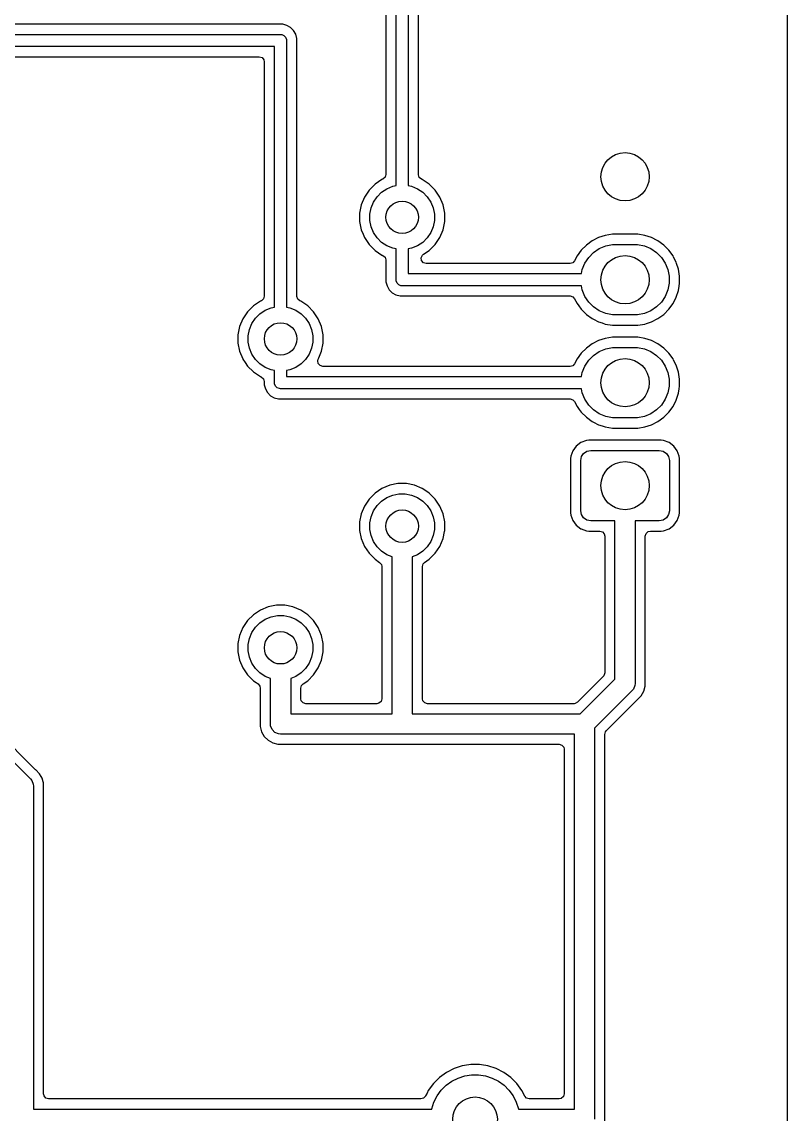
# Model space of a CAD drawing. Header units: millimetres. Extents: x 100.5 to 189.5, y -171.5 to -100.5.
# Drawn here: x 170.62 to 189.5, y -143.12 to -116.18 of the extents above; entities that cross this region are included whole.
import ezdxf

# ---------------------------------------------------------------- set-up
doc = ezdxf.new("R2010")
doc.units = ezdxf.units.MM
doc.layers.add('F.Cu', color=52, linetype='CONTINUOUS', true_color=0xb8bb26)

msp = doc.modelspace()

# ---------------------------------------------------------------- linework, layer by layer
at = {"layer": 'F.Cu', "linetype": 'CONTINUOUS'}
for p, q in [((189.5, -101.241554), (189.5, -170.758445)), ((179.85, -120.218091), (179.85, -114.25)), ((180.15, -114.1), (180.15, -120.218091)), ((180.4005, -119.945985), (180.4005, -114.047275)), ((179.5995, -114.6245), (179.5995, -119.945985)), ((177.052726, -116.2395), (153.867019, -116.2395)), ((177.052727, -116.2395), (177.052726, -116.2395)), ((177.154587, -116.266793), (177.052727, -116.2395)), ((177.245913, -116.31952), (177.154587, -116.266793)), ((177.32048, -116.394087), (177.245913, -116.31952)), ((177.373207, -116.485413), (177.32048, -116.394087)), ((153.5, -116.49), (177, -116.49)), ((177, -116.49), (177.029264, -116.492882)), ((177.029264, -116.492882), (177.083336, -116.51528)), ((177.083336, -116.51528), (177.12472, -116.556664)), ((177.12472, -116.556664), (177.147118, -116.610736)), ((177.147118, -116.610736), (177.15, -116.64)), ((177.15, -116.64), (177.15, -123.218091)), ((177.4005, -116.587273), (177.373207, -116.485413)), ((177.4005, -116.587275), (177.4005, -116.587273)), ((177.4005, -122.945985), (177.4005, -116.587275)), ((176.85, -116.79), (153.5, -116.79)), ((176.85, -123.218091), (176.85, -116.79)), ((153.867019, -117.0405), (176.4755, -117.0405)), ((176.4755, -117.0405), (176.542539, -117.060185)), ((176.542539, -117.060185), (176.588294, -117.112989)), ((176.588294, -117.112989), (176.5995, -117.1645)), ((176.5995, -117.1645), (176.5995, -122.945985)), ((179.502395, -120.069062), (179.330344, -120.184022)), ((179.502402, -120.069059), (179.502395, -120.069062)), ((179.522954, -120.060546), (179.502402, -120.069059)), ((179.527011, -120.058779), (179.522954, -120.060546)), ((179.579815, -120.013024), (179.527011, -120.058779)), ((179.5995, -119.945985), (179.579815, -120.013024)), ((180.400579, -119.95041), (180.4005, -119.945985)), ((180.422643, -120.016704), (180.400579, -119.95041)), ((180.477045, -120.060545), (180.422643, -120.016704)), ((180.497598, -120.069059), (180.477045, -120.060545)), ((180.497599, -120.06906), (180.497598, -120.069059)), ((180.497604, -120.069062), (180.497599, -120.06906)), ((180.669655, -120.184022), (180.497604, -120.069062)), ((179.184024, -120.330342), (179.069058, -120.502403)), ((179.330344, -120.184022), (179.184024, -120.330342)), ((179.381592, -120.492485), (179.492485, -120.381592)), ((179.492485, -120.381592), (179.622883, -120.294463)), ((179.622883, -120.294463), (179.767772, -120.234448)), ((179.767772, -120.234448), (179.85, -120.218091)), ((180.15, -120.218091), (180.232228, -120.234448)), ((180.232228, -120.234448), (180.377117, -120.294463)), ((180.377117, -120.294463), (180.507515, -120.381592)), ((180.507515, -120.381592), (180.618408, -120.492485)), ((180.815975, -120.330342), (180.669655, -120.184022)), ((180.815977, -120.330345), (180.815975, -120.330342)), ((180.930941, -120.502402), (180.815977, -120.330345)), ((178.989868, -120.693587), (178.9495, -120.89653)), ((178.98987, -120.693579), (178.989868, -120.693587)), ((179.069058, -120.502403), (178.98987, -120.693579)), ((179.234448, -120.767772), (179.294463, -120.622883)), ((179.294463, -120.622883), (179.381592, -120.492485)), ((180.618408, -120.492485), (180.705537, -120.622883)), ((180.705537, -120.622883), (180.765552, -120.767772)), ((181.01013, -120.69358), (180.930941, -120.502402)), ((181.0505, -120.896535), (181.01013, -120.69358)), ((178.9495, -120.89653), (178.9495, -121.103469)), ((179.203852, -120.921586), (179.234448, -120.767772)), ((179.203852, -121.078414), (179.203852, -120.921586)), ((180.765552, -120.767772), (180.796148, -120.921586)), ((180.796148, -120.921586), (180.796148, -121.078414)), ((181.0505, -121.103465), (181.0505, -120.896535)), ((178.9495, -121.103469), (178.989868, -121.306412)), ((179.234448, -121.232228), (179.203852, -121.078414)), ((179.294463, -121.377117), (179.234448, -121.232228)), ((180.765552, -121.232228), (180.705537, -121.377117)), ((180.796148, -121.078414), (180.765552, -121.232228)), ((181.01013, -121.30642), (181.0505, -121.103465)), ((178.989868, -121.306412), (178.98987, -121.30642)), ((178.98987, -121.30642), (179.036709, -121.4195)), ((179.036709, -121.4195), (179.069059, -121.497598)), ((179.069059, -121.497598), (179.119828, -121.573579)), ((179.381592, -121.507515), (179.294463, -121.377117)), ((179.492485, -121.618408), (179.381592, -121.507515)), ((180.618408, -121.507515), (180.507515, -121.618408)), ((180.705537, -121.377117), (180.618408, -121.507515)), ((180.815977, -121.669655), (180.930941, -121.497598)), ((180.930941, -121.497598), (181.01013, -121.30642)), ((184.844872, -121.501593), (184.687729, -121.581662)), ((185.012615, -121.447089), (184.844872, -121.501593)), ((185.18681, -121.4195), (185.012615, -121.447089)), ((185.186815, -121.4195), (185.18681, -121.4195)), ((185.813185, -121.4195), (185.186815, -121.4195)), ((185.81319, -121.4195), (185.813185, -121.4195)), ((185.987384, -121.447089), (185.81319, -121.4195)), ((186.155127, -121.501593), (185.987384, -121.447089)), ((186.296406, -121.573579), (186.155127, -121.501593)), ((179.119828, -121.573579), (179.184024, -121.669657)), ((179.184024, -121.669657), (179.330342, -121.815975)), ((179.622883, -121.705537), (179.492485, -121.618408)), ((179.767772, -121.765552), (179.622883, -121.705537)), ((179.85, -121.781908), (179.767772, -121.765552)), ((179.85, -122.539999), (179.85, -121.781908)), ((180.232228, -121.765552), (180.15, -121.781908)), ((180.15, -121.781908), (180.15, -122.389999)), ((180.377117, -121.705537), (180.232228, -121.765552)), ((180.507515, -121.618408), (180.377117, -121.705537)), ((180.669655, -121.815977), (180.815977, -121.669655)), ((184.54504, -121.685332), (184.420332, -121.81004)), ((184.687729, -121.581662), (184.54504, -121.685332)), ((184.723078, -121.867481), (184.864885, -121.772729)), ((184.864885, -121.772729), (185.022452, -121.707462)), ((185.022452, -121.707462), (185.189725, -121.674189)), ((185.189725, -121.674189), (185.275, -121.67)), ((185.275, -121.67), (185.725, -121.67)), ((185.725, -121.67), (185.810275, -121.674189)), ((185.810275, -121.674189), (185.977548, -121.707462)), ((185.977548, -121.707462), (186.135115, -121.772729)), ((186.135115, -121.772729), (186.276922, -121.867481)), ((186.31227, -121.581662), (186.296406, -121.573579)), ((186.454957, -121.68533), (186.31227, -121.581662)), ((186.57967, -121.810043), (186.454957, -121.68533)), ((179.330342, -121.815975), (179.330345, -121.815977)), ((179.330345, -121.815977), (179.502402, -121.930941)), ((179.502402, -121.930941), (179.510502, -121.934296)), ((179.510502, -121.934296), (179.522952, -121.939453)), ((179.522952, -121.939453), (179.577356, -121.983293)), ((179.577356, -121.983293), (179.599421, -122.049587)), ((179.599421, -122.049587), (179.5995, -122.054014)), ((179.5995, -122.054014), (179.5995, -122.487272)), ((180.471504, -121.997852), (180.500529, -121.934296)), ((180.481448, -122.06701), (180.471504, -121.997852)), ((180.527203, -122.119814), (180.481448, -122.06701)), ((180.500529, -121.934296), (180.525349, -121.912398)), ((180.525349, -121.912398), (180.669655, -121.815977)), ((184.316662, -121.952729), (184.255996, -122.071794)), ((184.420332, -121.81004), (184.316662, -121.952729)), ((184.507729, -122.129885), (184.602481, -121.988078)), ((184.602481, -121.988078), (184.723078, -121.867481)), ((186.276922, -121.867481), (186.397519, -121.988078)), ((186.397519, -121.988078), (186.492271, -122.129885)), ((186.683338, -121.95273), (186.57967, -121.810043)), ((186.699, -121.983469), (186.683338, -121.95273)), ((186.763406, -122.109872), (186.699, -121.983469)), ((180.594242, -122.139499), (180.527203, -122.119814)), ((184.145511, -122.139499), (180.594242, -122.139499)), ((184.208021, -122.12259), (184.145511, -122.139499)), ((184.255996, -122.071794), (184.208021, -122.12259)), ((184.422063, -122.389999), (184.442462, -122.287452)), ((184.442462, -122.287452), (184.507729, -122.129885)), ((186.492271, -122.129885), (186.557538, -122.287452)), ((186.557538, -122.287452), (186.590811, -122.454725)), ((186.763406, -122.109874), (186.763406, -122.109872)), ((186.763408, -122.109877), (186.763406, -122.109874)), ((186.773033, -122.139499), (186.763408, -122.109877)), ((186.81791, -122.277615), (186.773033, -122.139499)), ((186.8455, -122.451809), (186.81791, -122.277615)), ((179.5995, -122.487272), (179.5995, -122.592726)), ((179.5995, -122.592726), (179.626793, -122.694586)), ((179.852882, -122.569263), (179.85, -122.539999)), ((179.87528, -122.623335), (179.852882, -122.569263)), ((180.15, -122.389999), (184.422063, -122.389999)), ((186.590811, -122.454725), (186.590811, -122.625275)), ((186.8455, -122.62819), (186.8455, -122.451809)), ((179.626793, -122.694586), (179.67952, -122.785912)), ((179.67952, -122.785912), (179.754087, -122.860479)), ((179.754087, -122.860479), (179.845413, -122.913206)), ((179.916664, -122.664719), (179.87528, -122.623335)), ((179.970736, -122.687117), (179.916664, -122.664719)), ((180, -122.689999), (179.970736, -122.687117)), ((184.422063, -122.689999), (180, -122.689999)), ((184.442462, -122.792548), (184.422063, -122.689999)), ((184.507729, -122.950115), (184.442462, -122.792548)), ((186.557538, -122.792548), (186.492271, -122.950115)), ((186.590811, -122.625275), (186.557538, -122.792548)), ((186.763408, -122.970123), (186.81791, -122.802384)), ((186.81791, -122.802384), (186.834763, -122.695977)), ((186.834763, -122.695977), (186.8455, -122.62819)), ((176.502395, -123.069062), (176.330344, -123.184022)), ((176.502402, -123.069059), (176.502395, -123.069062)), ((176.522954, -123.060546), (176.502402, -123.069059)), ((176.527011, -123.058779), (176.522954, -123.060546)), ((176.579815, -123.013024), (176.527011, -123.058779)), ((176.5995, -122.945985), (176.579815, -123.013024)), ((177.400579, -122.95041), (177.4005, -122.945985)), ((177.422643, -123.016704), (177.400579, -122.95041)), ((177.477045, -123.060545), (177.422643, -123.016704)), ((177.497598, -123.069059), (177.477045, -123.060545)), ((177.497599, -123.06906), (177.497598, -123.069059)), ((177.497604, -123.069062), (177.497599, -123.06906)), ((177.669655, -123.184022), (177.497604, -123.069062)), ((179.845413, -122.913206), (179.947273, -122.940499)), ((179.947273, -122.940499), (184.145511, -122.940499)), ((184.145511, -122.940499), (184.21255, -122.960184)), ((184.21255, -122.960184), (184.255996, -123.008205)), ((184.255996, -123.008205), (184.31666, -123.127268)), ((184.31666, -123.127268), (184.357895, -123.184022)), ((184.602481, -123.091922), (184.507729, -122.950115)), ((184.723078, -123.212519), (184.602481, -123.091922)), ((186.397519, -123.091922), (186.276922, -123.212519)), ((186.492271, -122.950115), (186.397519, -123.091922)), ((186.57967, -123.269957), (186.683338, -123.12727)), ((186.683338, -123.12727), (186.763408, -122.970123)), ((176.184024, -123.330342), (176.069058, -123.502403)), ((176.330344, -123.184022), (176.184024, -123.330342)), ((176.381592, -123.492485), (176.492485, -123.381592)), ((176.492485, -123.381592), (176.622883, -123.294463)), ((176.622883, -123.294463), (176.767772, -123.234448)), ((176.767772, -123.234448), (176.85, -123.218091)), ((177.15, -123.218091), (177.232228, -123.234448)), ((177.232228, -123.234448), (177.377117, -123.294463)), ((177.377117, -123.294463), (177.507515, -123.381592)), ((177.507515, -123.381592), (177.618408, -123.492485)), ((177.815975, -123.330342), (177.669655, -123.184022)), ((177.815977, -123.330345), (177.815975, -123.330342)), ((177.930941, -123.502402), (177.815977, -123.330345)), ((184.357895, -123.184022), (184.42033, -123.269957)), ((184.42033, -123.269957), (184.545043, -123.39467)), ((184.545043, -123.39467), (184.68773, -123.498338)), ((184.864885, -123.307271), (184.723078, -123.212519)), ((185.022452, -123.372538), (184.864885, -123.307271)), ((185.189725, -123.405811), (185.022452, -123.372538)), ((185.275, -123.41), (185.189725, -123.405811)), ((185.725, -123.41), (185.275, -123.41)), ((185.810275, -123.405811), (185.725, -123.41)), ((185.977548, -123.372538), (185.810275, -123.405811)), ((186.135115, -123.307271), (185.977548, -123.372538)), ((186.276922, -123.212519), (186.135115, -123.307271)), ((186.31227, -123.498338), (186.454957, -123.39467)), ((186.454957, -123.39467), (186.57967, -123.269957)), ((176.069058, -123.502403), (175.98987, -123.693579)), ((176.234448, -123.767772), (176.294463, -123.622883)), ((176.294463, -123.622883), (176.381592, -123.492485)), ((177.618408, -123.492485), (177.705537, -123.622883)), ((177.705537, -123.622883), (177.765552, -123.767772)), ((178.01013, -123.69358), (177.930941, -123.502402)), ((184.68773, -123.498338), (184.71945, -123.5145)), ((184.71945, -123.5145), (184.844872, -123.578406)), ((184.844872, -123.578406), (184.844874, -123.578406)), ((184.844874, -123.578406), (184.844877, -123.578408)), ((184.844877, -123.578408), (184.934788, -123.607622)), ((184.934788, -123.607622), (185.012615, -123.63291)), ((185.012615, -123.63291), (185.18681, -123.6605)), ((185.18681, -123.6605), (185.186815, -123.6605)), ((185.186815, -123.6605), (185.81319, -123.6605)), ((185.81319, -123.6605), (185.987384, -123.63291)), ((185.987384, -123.63291), (186.025267, -123.620601)), ((186.025267, -123.620601), (186.155123, -123.578408)), ((186.155123, -123.578408), (186.31227, -123.498338)), ((175.989868, -123.693587), (175.9495, -123.89653)), ((175.9495, -123.89653), (175.9495, -124.103469)), ((175.98987, -123.693579), (175.989868, -123.693587)), ((176.203852, -123.921586), (176.234448, -123.767772)), ((176.203852, -124.078414), (176.203852, -123.921586)), ((177.765552, -123.767772), (177.796148, -123.921586)), ((177.796148, -123.921586), (177.796148, -124.078414)), ((178.0505, -123.896535), (178.01013, -123.69358)), ((178.0505, -124.103465), (178.0505, -123.896535)), ((175.9495, -124.103469), (175.989868, -124.306412)), ((176.234448, -124.232228), (176.203852, -124.078414)), ((177.796148, -124.078414), (177.765552, -124.232228)), ((178.01013, -124.30642), (178.0505, -124.103465)), ((184.687729, -124.121662), (184.54504, -124.225332)), ((184.844872, -124.041593), (184.687729, -124.121662)), ((185.012615, -123.987089), (184.844872, -124.041593)), ((185.18681, -123.9595), (185.012615, -123.987089)), ((185.022452, -124.247462), (185.189725, -124.214189)), ((185.186815, -123.9595), (185.18681, -123.9595)), ((185.813185, -123.9595), (185.186815, -123.9595)), ((185.189725, -124.214189), (185.275, -124.21)), ((185.275, -124.21), (185.725, -124.21)), ((185.725, -124.21), (185.810275, -124.214189)), ((185.810275, -124.214189), (185.977548, -124.247462)), ((185.81319, -123.9595), (185.813185, -123.9595)), ((185.987384, -123.987089), (185.81319, -123.9595)), ((186.155127, -124.041593), (185.987384, -123.987089)), ((186.31227, -124.121662), (186.155127, -124.041593)), ((186.454957, -124.22533), (186.31227, -124.121662)), ((175.989868, -124.306412), (175.98987, -124.30642)), ((175.98987, -124.30642), (176.067042, -124.49273)), ((176.067042, -124.49273), (176.069059, -124.497598)), ((176.294463, -124.377117), (176.234448, -124.232228)), ((176.381592, -124.507515), (176.294463, -124.377117)), ((177.705537, -124.377117), (177.618408, -124.507515)), ((177.765552, -124.232228), (177.705537, -124.377117)), ((177.92861, -124.503226), (177.942649, -124.469332)), ((177.942649, -124.469332), (178.01013, -124.30642)), ((184.31666, -124.492731), (184.255996, -124.611794)), ((184.420332, -124.35004), (184.31666, -124.492731)), ((184.54504, -124.225332), (184.420332, -124.35004)), ((184.602481, -124.528078), (184.723078, -124.407481)), ((184.723078, -124.407481), (184.864885, -124.312729)), ((184.864885, -124.312729), (185.022452, -124.247462)), ((185.977548, -124.247462), (186.135115, -124.312729)), ((186.135115, -124.312729), (186.276922, -124.407481)), ((186.276922, -124.407481), (186.397519, -124.528078)), ((186.57967, -124.350043), (186.454957, -124.22533)), ((186.683338, -124.49273), (186.57967, -124.350043)), ((186.699288, -124.524034), (186.683338, -124.49273)), ((176.069059, -124.497598), (176.123716, -124.579399)), ((176.123716, -124.579399), (176.184024, -124.669657)), ((176.184024, -124.669657), (176.330342, -124.815975)), ((176.492485, -124.618408), (176.381592, -124.507515)), ((176.622883, -124.705537), (176.492485, -124.618408)), ((176.767772, -124.765552), (176.622883, -124.705537)), ((177.377117, -124.705537), (177.232228, -124.765552)), ((177.507515, -124.618408), (177.377117, -124.705537)), ((177.618408, -124.507515), (177.507515, -124.618408)), ((177.917856, -124.537853), (177.929138, -124.503444)), ((177.9278, -124.607011), (177.917856, -124.537853)), ((177.973555, -124.659815), (177.9278, -124.607011)), ((177.929138, -124.503444), (177.92861, -124.503226)), ((178.040594, -124.6795), (177.973555, -124.659815)), ((184.145511, -124.6795), (178.040594, -124.6795)), ((184.208022, -124.662591), (184.145511, -124.6795)), ((184.255996, -124.611794), (184.208022, -124.662591)), ((184.442462, -124.827452), (184.507729, -124.669885)), ((184.507729, -124.669885), (184.602481, -124.528078)), ((186.397519, -124.528078), (186.492271, -124.669885)), ((186.492271, -124.669885), (186.557538, -124.827452)), ((186.763406, -124.649872), (186.699288, -124.524034)), ((186.763406, -124.649874), (186.763406, -124.649872)), ((186.763408, -124.649877), (186.763406, -124.649874)), ((186.779173, -124.698397), (186.763408, -124.649877)), ((186.81791, -124.817615), (186.779173, -124.698397)), ((176.330342, -124.815975), (176.330345, -124.815977)), ((176.330345, -124.815977), (176.502402, -124.930941)), ((176.502402, -124.930941), (176.518592, -124.937647)), ((176.518592, -124.937647), (176.522952, -124.939453)), ((176.522952, -124.939453), (176.577356, -124.983293)), ((176.577356, -124.983293), (176.599421, -125.049587)), ((176.85, -124.781908), (176.767772, -124.765552)), ((176.85, -125.08), (176.85, -124.781908)), ((177.232228, -124.765552), (177.15, -124.781908)), ((177.15, -124.781908), (177.15, -124.93)), ((177.15, -124.93), (184.422064, -124.93)), ((184.422064, -124.93), (184.442462, -124.827452)), ((186.557538, -124.827452), (186.590811, -124.994725)), ((186.590811, -124.994725), (186.590811, -125.165275)), ((186.8455, -124.991809), (186.81791, -124.817615)), ((186.8455, -125.16819), (186.8455, -124.991809)), ((176.599421, -125.049587), (176.5995, -125.054014)), ((176.5995, -125.054014), (176.5995, -125.132727)), ((176.5995, -125.132727), (176.626793, -125.234587)), ((176.626793, -125.234587), (176.67952, -125.325913)), ((176.852882, -125.109264), (176.85, -125.08)), ((176.87528, -125.163336), (176.852882, -125.109264)), ((176.916664, -125.20472), (176.87528, -125.163336)), ((176.970736, -125.227118), (176.916664, -125.20472)), ((177, -125.23), (176.970736, -125.227118)), ((184.422064, -125.23), (177, -125.23)), ((184.442462, -125.332548), (184.422064, -125.23)), ((186.590811, -125.165275), (186.557538, -125.332548)), ((186.81791, -125.342384), (186.834983, -125.234589)), ((186.834983, -125.234589), (186.8455, -125.16819)), ((176.67952, -125.325913), (176.754087, -125.40048)), ((176.754087, -125.40048), (176.845413, -125.453207)), ((176.845413, -125.453207), (176.947273, -125.4805)), ((176.947273, -125.4805), (184.145511, -125.4805)), ((184.145511, -125.4805), (184.21255, -125.500185)), ((184.21255, -125.500185), (184.255996, -125.548206)), ((184.255996, -125.548206), (184.31666, -125.667268)), ((184.507729, -125.490115), (184.442462, -125.332548)), ((184.602481, -125.631922), (184.507729, -125.490115)), ((186.492271, -125.490115), (186.397519, -125.631922)), ((186.557538, -125.332548), (186.492271, -125.490115)), ((186.683338, -125.66727), (186.763408, -125.510123)), ((186.763408, -125.510123), (186.81791, -125.342384)), ((184.31666, -125.667268), (184.368496, -125.738613)), ((184.368496, -125.738613), (184.42033, -125.809957)), ((184.42033, -125.809957), (184.545043, -125.93467)), ((184.723078, -125.752519), (184.602481, -125.631922)), ((184.864885, -125.847271), (184.723078, -125.752519)), ((186.276922, -125.752519), (186.135115, -125.847271)), ((186.397519, -125.631922), (186.276922, -125.752519)), ((186.454957, -125.93467), (186.57967, -125.809957)), ((186.57967, -125.809957), (186.683338, -125.66727)), ((184.545043, -125.93467), (184.68773, -126.038338)), ((184.68773, -126.038338), (184.720551, -126.055061)), ((184.720551, -126.055061), (184.844872, -126.118406)), ((185.022452, -125.912538), (184.864885, -125.847271)), ((185.189725, -125.945811), (185.022452, -125.912538)), ((185.275, -125.95), (185.189725, -125.945811)), ((185.725, -125.95), (185.275, -125.95)), ((185.810275, -125.945811), (185.725, -125.95)), ((185.977548, -125.912538), (185.810275, -125.945811)), ((186.135115, -125.847271), (185.977548, -125.912538)), ((186.155123, -126.118408), (186.31227, -126.038338)), ((186.31227, -126.038338), (186.454957, -125.93467)), ((184.844872, -126.118406), (184.844874, -126.118406)), ((184.844874, -126.118406), (184.844877, -126.118408)), ((184.844877, -126.118408), (184.934788, -126.147622)), ((184.934788, -126.147622), (185.012615, -126.17291)), ((185.012615, -126.17291), (185.18681, -126.2005)), ((185.18681, -126.2005), (185.186815, -126.2005)), ((185.186815, -126.2005), (185.81319, -126.2005)), ((185.81319, -126.2005), (185.987384, -126.17291)), ((185.987384, -126.17291), (186.155123, -126.118408)), ((184.297452, -126.642455), (184.211206, -126.757664)), ((184.297455, -126.642452), (184.297452, -126.642455)), ((184.412664, -126.556206), (184.297455, -126.642452)), ((184.412671, -126.556202), (184.412664, -126.556206)), ((184.547516, -126.505908), (184.412671, -126.556202)), ((184.607123, -126.499501), (184.547516, -126.505908)), ((184.607129, -126.4995), (184.607123, -126.499501)), ((186.392864, -126.4995), (184.607129, -126.4995)), ((186.392873, -126.4995), (186.392864, -126.4995)), ((186.392881, -126.4995), (186.392873, -126.4995)), ((186.392883, -126.499501), (186.392881, -126.4995)), ((186.452483, -126.505908), (186.392883, -126.499501)), ((186.587328, -126.556202), (186.452482, -126.505908)), ((186.452482, -126.505908), (186.452483, -126.505908)), ((186.587335, -126.556206), (186.587328, -126.556202)), ((186.702544, -126.642452), (186.587335, -126.556206)), ((186.702547, -126.642455), (186.702544, -126.642452)), ((186.788793, -126.757664), (186.702547, -126.642455)), ((184.160908, -126.892517), (184.154501, -126.952116)), ((184.211202, -126.757671), (184.160908, -126.892517)), ((184.211206, -126.757664), (184.211202, -126.757671)), ((184.405, -127), (184.42403, -126.904329)), ((184.42403, -126.904329), (184.478223, -126.823223)), ((184.478223, -126.823223), (184.559329, -126.76903)), ((184.559329, -126.76903), (184.655, -126.75)), ((184.655, -126.75), (186.345, -126.75)), ((186.345, -126.75), (186.440671, -126.76903)), ((186.440671, -126.76903), (186.521777, -126.823223)), ((186.521777, -126.823223), (186.57597, -126.904329)), ((186.57597, -126.904329), (186.595, -127)), ((186.788795, -126.757668), (186.788793, -126.757664)), ((186.788796, -126.757669), (186.788795, -126.757668)), ((186.839091, -126.892517), (186.788796, -126.757669)), ((186.845499, -126.952128), (186.839091, -126.892517)), ((184.154501, -126.952123), (184.1545, -126.952135)), ((184.1545, -126.952135), (184.1545, -128.28787)), ((184.154501, -126.952116), (184.154501, -126.952123)), ((184.405, -128.24), (184.405, -127)), ((186.595, -127), (186.595, -128.24)), ((186.8455, -128.287873), (186.845499, -126.952128)), ((179.502403, -127.689058), (179.330342, -127.804024)), ((179.693579, -127.60987), (179.502403, -127.689058)), ((179.693587, -127.609868), (179.693579, -127.60987)), ((179.89653, -127.5695), (179.693587, -127.609868)), ((179.896535, -127.5695), (179.89653, -127.5695)), ((180.103465, -127.5695), (179.896535, -127.5695)), ((180.103469, -127.5695), (180.103465, -127.5695)), ((180.306412, -127.609868), (180.103469, -127.5695)), ((180.30642, -127.60987), (180.306412, -127.609868)), ((180.497598, -127.689059), (180.30642, -127.60987)), ((180.583626, -127.746541), (180.497598, -127.689059)), ((179.184024, -127.950342), (179.069058, -128.122403)), ((179.330342, -127.804024), (179.184024, -127.950342)), ((179.492485, -128.001592), (179.622883, -127.914463)), ((179.622883, -127.914463), (179.767772, -127.854448)), ((179.767772, -127.854448), (179.921586, -127.823852)), ((179.921586, -127.823852), (180.078414, -127.823852)), ((180.078414, -127.823852), (180.232228, -127.854448)), ((180.232228, -127.854448), (180.377117, -127.914463)), ((180.377117, -127.914463), (180.507515, -128.001592)), ((180.669657, -127.804024), (180.583626, -127.746541)), ((180.815975, -127.950342), (180.669657, -127.804024)), ((180.815977, -127.950345), (180.815975, -127.950342)), ((180.930941, -128.122402), (180.815977, -127.950345)), ((179.069058, -128.122403), (178.98987, -128.313579)), ((179.234448, -128.387772), (179.294463, -128.242883)), ((179.294463, -128.242883), (179.381592, -128.112485)), ((179.381592, -128.112485), (179.492485, -128.001592)), ((180.507515, -128.001592), (180.618408, -128.112485)), ((180.618408, -128.112485), (180.705537, -128.242883)), ((180.705537, -128.242883), (180.765552, -128.387772)), ((181.01013, -128.31358), (180.930941, -128.122402)), ((184.42403, -128.335671), (184.405, -128.24)), ((186.595, -128.24), (186.57597, -128.335671)), ((178.989868, -128.313587), (178.9495, -128.51653)), ((178.9495, -128.51653), (178.9495, -128.723469)), ((178.98987, -128.313579), (178.989868, -128.313587)), ((179.203852, -128.541586), (179.234448, -128.387772)), ((180.765552, -128.387772), (180.796148, -128.541586)), ((181.0505, -128.516535), (181.01013, -128.31358)), ((181.0505, -128.723465), (181.0505, -128.516535)), ((184.1545, -128.28787), (184.154501, -128.287876)), ((184.154501, -128.287876), (184.160908, -128.347483)), ((184.160908, -128.347483), (184.211202, -128.482328)), ((184.211202, -128.482328), (184.211206, -128.482335)), ((184.211206, -128.482335), (184.297452, -128.597544)), ((184.478223, -128.416777), (184.42403, -128.335671)), ((184.559329, -128.47097), (184.478223, -128.416777)), ((184.655, -128.49), (184.559329, -128.47097)), ((185.25, -128.49), (184.655, -128.49)), ((185.25, -132.396446), (185.25, -128.49)), ((186.345, -128.49), (185.75, -128.49)), ((185.75, -128.49), (185.75, -132.5)), ((186.440671, -128.47097), (186.345, -128.49)), ((186.521777, -128.416777), (186.440671, -128.47097)), ((186.57597, -128.335671), (186.521777, -128.416777)), ((186.702546, -128.597546), (186.788796, -128.482331)), ((186.788796, -128.482331), (186.839091, -128.347483)), ((186.839091, -128.347483), (186.8455, -128.287873)), ((178.9495, -128.723469), (178.989867, -128.926408)), ((179.203852, -128.698414), (179.203852, -128.541586)), ((179.234448, -128.852228), (179.203852, -128.698414)), ((180.796148, -128.698414), (180.765552, -128.852228)), ((180.796148, -128.541586), (180.796148, -128.698414)), ((181.010133, -128.926408), (181.044883, -128.751705)), ((181.044883, -128.751705), (181.0505, -128.723465)), ((184.297452, -128.597544), (184.297455, -128.597547)), ((184.297455, -128.597547), (184.412664, -128.683793)), ((184.412664, -128.683793), (184.412671, -128.683797)), ((184.412671, -128.683797), (184.41328, -128.684024)), ((184.41328, -128.684024), (184.547517, -128.734091)), ((184.547517, -128.734091), (184.607127, -128.7405)), ((184.607127, -128.7405), (184.875501, -128.740499)), ((184.875501, -128.740499), (184.942539, -128.760183)), ((184.942539, -128.760183), (184.988294, -128.812987)), ((186.0005, -128.864499), (186.020185, -128.79746)), ((186.020185, -128.79746), (186.072989, -128.751705)), ((186.072989, -128.751705), (186.1245, -128.740499)), ((186.1245, -128.740499), (186.392871, -128.740499)), ((186.392871, -128.740499), (186.392872, -128.740499)), ((186.392872, -128.740499), (186.452483, -128.734091)), ((186.452483, -128.734091), (186.587331, -128.683796)), ((186.587331, -128.683796), (186.702546, -128.597546)), ((178.989867, -128.926408), (178.98987, -128.92642)), ((178.98987, -128.92642), (179.069058, -129.117596)), ((179.294463, -128.997117), (179.234448, -128.852228)), ((179.381592, -129.127515), (179.294463, -128.997117)), ((180.705537, -128.997117), (180.618408, -129.127515)), ((180.765552, -128.852228), (180.705537, -128.997117)), ((180.930941, -129.117598), (181.01013, -128.92642)), ((181.01013, -128.92642), (181.010131, -128.926412)), ((181.010131, -128.926412), (181.010133, -128.926408)), ((184.988294, -128.812987), (184.9995, -128.864499)), ((184.9995, -128.864499), (184.9995, -132.241324)), ((186.0005, -132.434107), (186.0005, -128.864499)), ((179.069058, -129.117596), (179.184024, -129.289657)), ((179.184024, -129.289657), (179.33034, -129.435973)), ((179.492485, -129.238408), (179.381592, -129.127515)), ((179.622883, -129.325537), (179.492485, -129.238408)), ((179.75, -129.37819), (179.622883, -129.325537)), ((180.377117, -129.325537), (180.25, -129.37819)), ((180.507515, -129.238408), (180.377117, -129.325537)), ((180.618408, -129.127515), (180.507515, -129.238408)), ((180.669655, -129.435977), (180.815977, -129.289655)), ((180.815977, -129.289655), (180.930941, -129.117598)), ((179.33034, -129.435973), (179.330343, -129.435975)), ((179.330343, -129.435975), (179.330345, -129.435977)), ((179.330345, -129.435977), (179.44439, -129.512178)), ((179.44439, -129.512178), (179.489196, -129.565791)), ((179.489196, -129.565791), (179.4995, -129.615281)), ((179.75, -133.25), (179.75, -129.37819)), ((180.25, -129.37819), (180.25, -133.25)), ((180.5005, -129.615281), (180.520185, -129.548242)), ((180.520185, -129.548242), (180.55561, -129.512178)), ((180.55561, -129.512178), (180.669655, -129.435977)), ((165.832898, -129.859344), (170.829677, -134.856123)), ((170.955872, -134.628059), (166.177676, -129.849862)), ((179.4995, -129.615281), (179.4995, -132.8755)), ((180.5005, -132.8755), (180.5005, -129.615281)), ((176.502403, -130.689058), (176.330342, -130.804024)), ((176.693579, -130.60987), (176.502403, -130.689058)), ((176.693587, -130.609868), (176.693579, -130.60987)), ((176.89653, -130.5695), (176.693587, -130.609868)), ((176.896535, -130.5695), (176.89653, -130.5695)), ((177.103465, -130.5695), (176.896535, -130.5695)), ((177.103469, -130.5695), (177.103465, -130.5695)), ((177.306412, -130.609868), (177.103469, -130.5695)), ((177.30642, -130.60987), (177.306412, -130.609868)), ((177.497598, -130.689059), (177.30642, -130.60987)), ((177.551868, -130.725321), (177.497598, -130.689059)), ((176.184024, -130.950342), (176.069058, -131.122403)), ((176.330342, -130.804024), (176.184024, -130.950342)), ((176.492485, -131.001592), (176.622883, -130.914463)), ((176.622883, -130.914463), (176.767772, -130.854448)), ((176.767772, -130.854448), (176.921586, -130.823852)), ((176.921586, -130.823852), (177.078414, -130.823852)), ((177.078414, -130.823852), (177.232228, -130.854448)), ((177.232228, -130.854448), (177.377117, -130.914463)), ((177.377117, -130.914463), (177.507515, -131.001592)), ((177.669657, -130.804024), (177.551868, -130.725321)), ((177.815975, -130.950342), (177.669657, -130.804024)), ((177.815977, -130.950345), (177.815975, -130.950342)), ((177.930941, -131.122402), (177.815977, -130.950345)), ((176.069058, -131.122403), (175.98987, -131.313579)), ((176.294463, -131.242883), (176.381592, -131.112485)), ((176.381592, -131.112485), (176.492485, -131.001592)), ((177.507515, -131.001592), (177.618408, -131.112485)), ((177.618408, -131.112485), (177.705537, -131.242883)), ((178.01013, -131.31358), (177.930941, -131.122402)), ((175.989868, -131.313587), (175.9495, -131.51653)), ((175.98987, -131.313579), (175.989868, -131.313587)), ((176.203852, -131.541586), (176.234448, -131.387772)), ((176.234448, -131.387772), (176.294463, -131.242883)), ((177.705537, -131.242883), (177.765552, -131.387772)), ((177.765552, -131.387772), (177.796148, -131.541586)), ((178.0505, -131.516535), (178.01013, -131.31358)), ((175.9495, -131.51653), (175.9495, -131.723469)), ((175.9495, -131.723469), (175.989868, -131.926412)), ((176.203852, -131.698414), (176.203852, -131.541586)), ((176.234448, -131.852228), (176.203852, -131.698414)), ((177.796148, -131.698414), (177.765552, -131.852228)), ((177.796148, -131.541586), (177.796148, -131.698414)), ((178.01013, -131.92642), (178.0505, -131.723465)), ((178.0505, -131.723465), (178.0505, -131.516535)), ((175.989868, -131.926412), (175.98987, -131.92642)), ((175.98987, -131.92642), (176.069058, -132.117596)), ((176.294463, -131.997117), (176.234448, -131.852228)), ((176.381592, -132.127515), (176.294463, -131.997117)), ((177.705537, -131.997117), (177.618408, -132.127515)), ((177.765552, -131.852228), (177.705537, -131.997117)), ((177.930941, -132.117598), (178.01013, -131.92642)), ((176.069058, -132.117596), (176.184024, -132.289657)), ((176.184024, -132.289657), (176.33034, -132.435973)), ((176.492485, -132.238408), (176.381592, -132.127515)), ((176.622883, -132.325537), (176.492485, -132.238408)), ((177.507515, -132.238408), (177.377117, -132.325537)), ((177.618408, -132.127515), (177.507515, -132.238408)), ((177.669655, -132.435977), (177.815977, -132.289655)), ((177.815977, -132.289655), (177.930941, -132.117598)), ((184.9995, -132.241324), (184.979815, -132.308363)), ((176.33034, -132.435973), (176.330343, -132.435975)), ((176.330343, -132.435975), (176.330345, -132.435977)), ((176.330345, -132.435977), (176.396269, -132.480025)), ((176.396269, -132.480025), (176.44439, -132.512178)), ((176.44439, -132.512178), (176.489196, -132.565791)), ((176.489196, -132.565791), (176.4995, -132.615281)), ((176.75, -132.37819), (176.622883, -132.325537)), ((176.75, -133.5), (176.75, -132.37819)), ((177.377117, -132.325537), (177.25, -132.37819)), ((177.25, -132.37819), (177.25, -133.25)), ((177.5005, -132.615281), (177.520185, -132.548242)), ((177.520185, -132.548242), (177.55561, -132.512178)), ((177.55561, -132.512178), (177.669655, -132.435977)), ((184.963181, -132.329005), (184.329005, -132.963181)), ((184.396446, -133.25), (185.25, -132.396446)), ((184.979815, -132.308363), (184.963181, -132.329005)), ((185.745197, -132.548772), (185.707868, -132.638892)), ((185.75, -132.5), (185.745197, -132.548762)), ((185.745197, -132.548762), (185.745197, -132.548772)), ((185.966392, -132.693186), (186.0005, -132.565892)), ((186.0005, -132.565892), (186.0005, -132.434107)), ((176.4995, -132.615281), (176.4995, -133.565891)), ((177.5005, -132.8755), (177.5005, -132.615281)), ((185.676777, -132.676776), (184.75, -133.603553)), ((185.457314, -133.2505), (185.9005, -132.807314)), ((185.707868, -132.638892), (185.676777, -132.676776)), ((185.9005, -132.807314), (185.966392, -132.693186)), ((177.511706, -132.927011), (177.5005, -132.8755)), ((177.557461, -132.979815), (177.511706, -132.927011)), ((177.6245, -132.9995), (177.557461, -132.979815)), ((179.3755, -132.9995), (177.6245, -132.9995)), ((179.427011, -132.988294), (179.3755, -132.9995)), ((179.479815, -132.942539), (179.427011, -132.988294)), ((179.4995, -132.8755), (179.479815, -132.942539)), ((180.511706, -132.927011), (180.5005, -132.8755)), ((180.557461, -132.979815), (180.511706, -132.927011)), ((180.6245, -132.9995), (180.557461, -132.979815)), ((184.241324, -132.9995), (180.6245, -132.9995)), ((184.267682, -132.996666), (184.241324, -132.9995)), ((184.329005, -132.963181), (184.267682, -132.996666)), ((177.25, -133.25), (179.75, -133.25)), ((180.25, -133.25), (184.396446, -133.25)), ((185.036819, -133.670995), (185.457314, -133.2505)), ((176.4995, -133.565891), (176.533608, -133.693187)), ((176.754804, -133.548772), (176.75, -133.5)), ((176.754804, -133.548773), (176.754804, -133.548772)), ((176.792133, -133.638893), (176.754804, -133.548773)), ((176.861107, -133.707867), (176.792133, -133.638893)), ((184.75, -133.603553), (184.75, -143.25)), ((176.533608, -133.693187), (176.566554, -133.75025)), ((176.566554, -133.75025), (176.5995, -133.807314)), ((176.5995, -133.807314), (176.692686, -133.9005)), ((176.692686, -133.9005), (176.806814, -133.966392)), ((176.951227, -133.745196), (176.861107, -133.707867)), ((177, -133.75), (176.951227, -133.745196)), ((184.25, -133.75), (177, -133.75)), ((184.25, -143), (184.25, -133.75)), ((185.0005, -133.758676), (185.020185, -133.691637)), ((185.0005, -143.315892), (185.0005, -133.758676)), ((185.020185, -133.691637), (185.036819, -133.670995)), ((176.806814, -133.966392), (176.934108, -134.0005)), ((176.934108, -134.0005), (179.934108, -134.0005)), ((179.934108, -134.0005), (180.065892, -134.0005)), ((180.065892, -134.0005), (183.8755, -134.0005)), ((183.8755, -134.0005), (183.942539, -134.020185)), ((183.942539, -134.020185), (183.988294, -134.072989)), ((183.988294, -134.072989), (183.9995, -134.1245)), ((183.9995, -134.1245), (183.9995, -142.6255)), ((170.955883, -134.628069), (170.955872, -134.628059)), ((170.960213, -134.632399), (170.955883, -134.628069)), ((170.960214, -134.6324), (170.960213, -134.632399)), ((171.0534, -134.725586), (170.960214, -134.6324)), ((171.091504, -134.791584), (171.0534, -134.725586)), ((170.829677, -134.856123), (170.860762, -134.894002)), ((170.860762, -134.894002), (170.860767, -134.894007)), ((170.860767, -134.894007), (170.898096, -134.984127)), ((170.898096, -134.984127), (170.9029, -135.0329)), ((171.119292, -134.839714), (171.091504, -134.791584)), ((171.142056, -134.924674), (171.119292, -134.839714)), ((171.149848, -134.953753), (171.142056, -134.924674)), ((171.149849, -134.953757), (171.149848, -134.953753)), ((171.1534, -134.967007), (171.149849, -134.953757)), ((171.1534, -142.6255), (171.1534, -134.967007)), ((170.9029, -135.0329), (170.9029, -143)), ((181.281585, -141.998444), (181.092179, -142.094951)), ((181.48376, -141.932753), (181.281585, -141.998444)), ((181.645042, -141.907208), (181.48376, -141.932753)), ((181.693713, -141.8995), (181.645042, -141.907208)), ((181.906287, -141.8995), (181.693713, -141.8995)), ((181.954957, -141.907208), (181.906287, -141.8995)), ((182.11624, -141.932753), (181.954957, -141.907208)), ((182.116241, -141.932753), (182.11624, -141.932753)), ((182.116243, -141.932754), (182.116241, -141.932753)), ((182.318412, -141.998443), (182.116243, -141.932754)), ((182.318413, -141.998443), (182.318412, -141.998443)), ((182.318414, -141.998444), (182.318413, -141.998443)), ((182.50782, -142.094951), (182.318414, -141.998444)), ((180.920213, -142.21989), (180.76989, -142.370213)), ((181.092179, -142.094951), (180.920213, -142.21989)), ((181.225252, -142.312096), (181.379048, -142.233733)), ((181.379048, -142.233733), (181.54321, -142.180393)), ((181.54321, -142.180393), (181.713695, -142.153391)), ((181.713695, -142.153391), (181.886305, -142.153391)), ((181.886305, -142.153391), (182.05679, -142.180393)), ((182.05679, -142.180393), (182.220952, -142.233733)), ((182.220952, -142.233733), (182.374748, -142.312096)), ((182.679786, -142.21989), (182.50782, -142.094951)), ((182.830109, -142.370213), (182.679786, -142.21989)), ((180.644951, -142.542179), (180.613456, -142.603993)), ((180.76989, -142.370213), (180.644951, -142.542179)), ((180.862096, -142.675252), (180.963553, -142.535607)), ((180.963553, -142.535607), (181.085607, -142.413553)), ((181.085607, -142.413553), (181.225252, -142.312096)), ((182.374748, -142.312096), (182.514393, -142.413553)), ((182.514393, -142.413553), (182.636447, -142.535607)), ((182.636447, -142.535607), (182.737904, -142.675252)), ((182.955048, -142.542179), (182.830109, -142.370213)), ((182.955049, -142.542181), (182.955048, -142.542179)), ((182.955051, -142.542184), (182.955049, -142.542181)), ((183.026186, -142.681795), (182.955051, -142.542184)), ((171.164606, -142.677011), (171.1534, -142.6255)), ((171.210361, -142.729815), (171.164606, -142.677011)), ((171.2774, -142.7495), (171.210361, -142.729815)), ((180.463329, -142.7495), (171.2774, -142.7495)), ((180.52584, -142.732591), (180.463329, -142.7495)), ((180.573814, -142.681795), (180.52584, -142.732591)), ((180.576252, -142.677011), (180.573814, -142.681795)), ((180.613456, -142.603993), (180.576252, -142.677011)), ((180.783733, -142.829048), (180.862096, -142.675252)), ((182.737904, -142.675252), (182.816267, -142.829048)), ((183.069632, -142.729815), (183.026186, -142.681795)), ((183.136671, -142.7495), (183.069632, -142.729815)), ((183.8755, -142.7495), (183.136671, -142.7495)), ((183.927011, -142.738294), (183.8755, -142.7495)), ((183.979815, -142.692539), (183.927011, -142.738294)), ((183.9995, -142.6255), (183.979815, -142.692539)), ((170.9029, -143), (172, -143)), ((172, -143), (180.729318, -143)), ((180.729318, -143), (180.730393, -142.99321)), ((180.730393, -142.99321), (180.783733, -142.829048)), ((182.816267, -142.829048), (182.869607, -142.99321)), ((182.869607, -142.99321), (182.870682, -143)), ((182.870682, -143), (184.25, -143))]:
    msp.add_line(p, q, dxfattribs=at)
at = {"layer": 'F.Cu'}
for centre, radius in [((185.5, -120), 0.595), ((185.5, -120), 0.595), ((180, -121), 0.4), ((180, -121), 0.4), ((185.5, -122.54), 0.595), ((185.5, -122.54), 0.595), ((177, -124), 0.4), ((177, -124), 0.4), ((185.5, -125.08), 0.595), ((185.5, -125.08), 0.595), ((185.5, -127.62), 0.595), ((185.5, -127.62), 0.595), ((180, -128.62), 0.4), ((180, -128.62), 0.4), ((177, -131.62), 0.4), ((177, -131.62), 0.4), ((181.8, -143.25), 0.55), ((181.8, -143.25), 0.55)]:
    msp.add_circle(centre, radius, dxfattribs=at)

doc.saveas('drawing.dxf')
